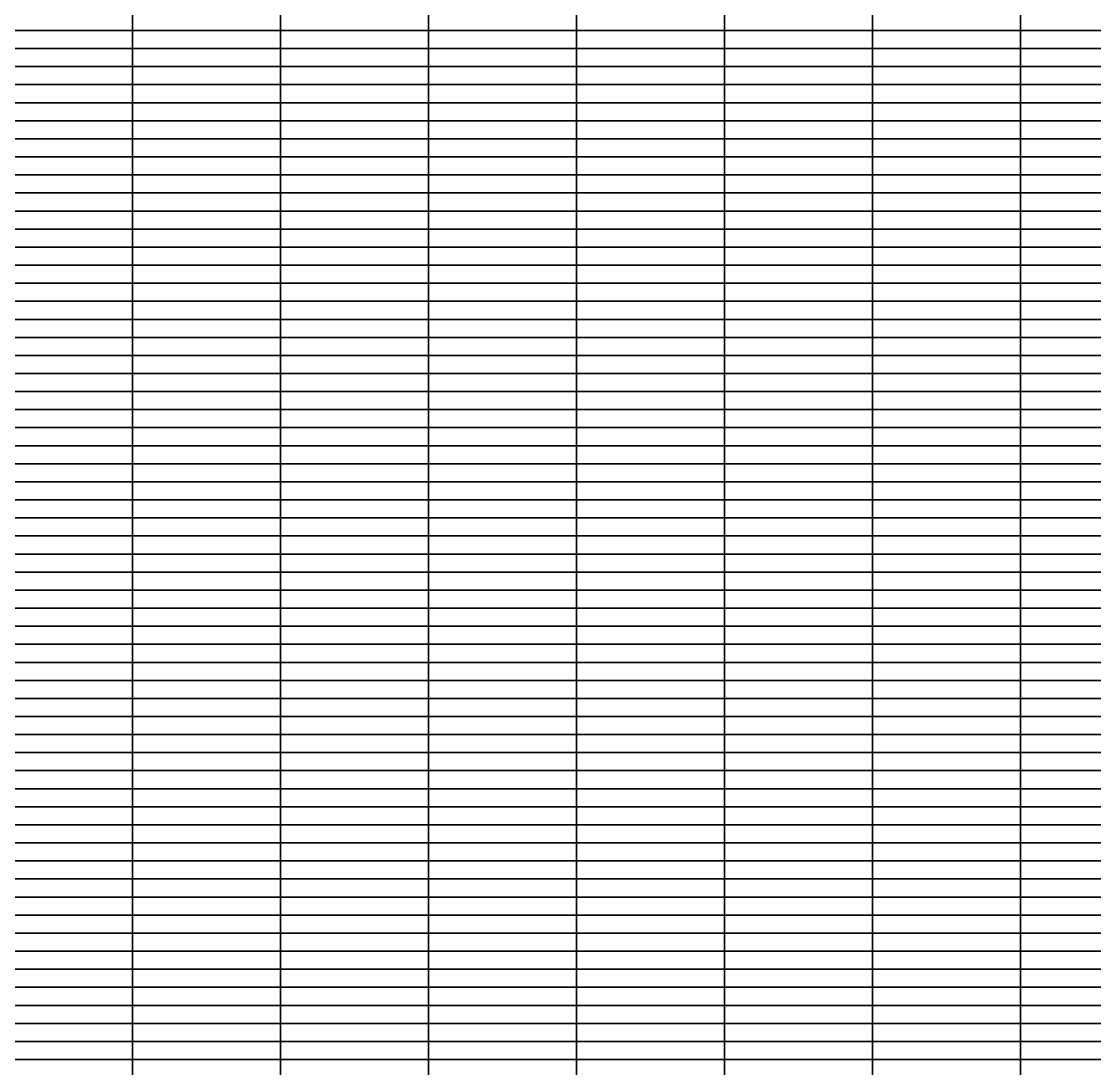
# Model space of a CAD drawing. Header units: metres. Extents: x 0 to 1189, y 5 to 4665.
# Drawn here: x 297.2 to 594.5, y 3497.5 to 3787.5 of the extents above; entities that cross this region are included whole.
import ezdxf

# ---------------------------------------------------------------- set-up
doc = ezdxf.new("R2010")
doc.units = ezdxf.units.M

msp = doc.modelspace()

# ---------------------------------------------------------------- linework, layer by layer
for points in [[(328, 3785, -189.25), (287, 3785, -153.64), (287, 3790, 164.65), (328, 3790, 161.96)], [(369, 3785, -224.86), (328, 3785, -189.25), (328, 3790, 161.96), (369, 3790, 159.26)], [(410, 3785, -479.84), (369, 3785, -224.86), (369, 3790, 159.26), (410, 3790, 155.37)], [(451, 3785, -2561.2), (410, 3785, -479.84), (410, 3790, 155.37), (451, 3790, 133.4)], [(492, 3785, -1780.88), (451, 3785, -2561.2), (451, 3790, 133.4), (492, 3790, 83.99)], [(533, 3785, -617.95), (492, 3785, -1780.88), (492, 3790, 83.99), (533, 3790, 140.77)], [(574, 3785, -176.51), (533, 3785, -617.95), (533, 3790, 140.77), (574, 3790, 160.88)], [(615, 3785, 28.13), (574, 3785, -176.51), (574, 3790, 160.88), (615, 3790, 169.58)], [(328, 3780, -27.93), (287, 3780, 105.84), (287, 3785, -153.64), (328, 3785, -189.25)], [(369, 3780, -161.7), (328, 3780, -27.93), (328, 3785, -189.25), (369, 3785, -224.86)], [(410, 3780, -144.29), (369, 3780, -161.7), (369, 3785, -224.86), (410, 3785, -479.84)], [(451, 3780, -682.5), (410, 3780, -144.29), (410, 3785, -479.84), (451, 3785, -2561.2)], [(492, 3780, -1316.12), (451, 3780, -682.5), (451, 3785, -2561.2), (492, 3785, -1780.88)], [(533, 3780, -1470.02), (492, 3780, -1316.12), (492, 3785, -1780.88), (533, 3785, -617.95)], [(574, 3780, -901.23), (533, 3780, -1470.02), (533, 3785, -617.95), (574, 3785, -176.51)], [(615, 3780, -452.55), (574, 3780, -901.23), (574, 3785, -176.51), (615, 3785, 28.13)], [(328, 3775, 179.54), (287, 3775, 178.92), (287, 3780, 105.84), (328, 3780, -27.93)], [(369, 3775, 180.16), (328, 3775, 179.54), (328, 3780, -27.93), (369, 3780, -161.7)], [(410, 3775, 179.85), (369, 3775, 180.16), (369, 3780, -161.7), (410, 3780, -144.29)], [(451, 3775, 178.91), (410, 3775, 179.85), (410, 3780, -144.29), (451, 3780, -682.5)], [(492, 3775, 179.24), (451, 3775, 178.91), (451, 3780, -682.5), (492, 3780, -1316.12)], [(533, 3775, 175.17), (492, 3775, 179.24), (492, 3780, -1316.12), (533, 3780, -1470.02)], [(574, 3775, 160.04), (533, 3775, 175.17), (533, 3780, -1470.02), (574, 3780, -901.23)], [(615, 3775, 166.07), (574, 3775, 160.04), (574, 3780, -901.23), (615, 3780, -452.55)], [(328, 3770, 184.45), (287, 3770, 185.92), (287, 3775, 178.92), (328, 3775, 179.54)], [(369, 3770, 182.98), (328, 3770, 184.45), (328, 3775, 179.54), (369, 3775, 180.16)], [(410, 3770, 182.65), (369, 3770, 182.98), (369, 3775, 180.16), (410, 3775, 179.85)], [(451, 3770, 180.51), (410, 3770, 182.65), (410, 3775, 179.85), (451, 3775, 178.91)], [(492, 3770, 179.43), (451, 3770, 180.51), (451, 3775, 178.91), (492, 3775, 179.24)], [(533, 3770, 172.95), (492, 3770, 179.43), (492, 3775, 179.24), (533, 3775, 175.17)], [(574, 3770, 167.57), (533, 3770, 172.95), (533, 3775, 175.17), (574, 3775, 160.04)], [(615, 3770, 162.63), (574, 3770, 167.57), (574, 3775, 160.04), (615, 3775, 166.07)], [(328, 3765, 183.61), (287, 3765, 184.1), (287, 3770, 185.92), (328, 3770, 184.45)], [(369, 3765, 183.11), (328, 3765, 183.61), (328, 3770, 184.45), (369, 3770, 182.98)], [(410, 3765, 183.1), (369, 3765, 183.11), (369, 3770, 182.98), (410, 3770, 182.65)], [(451, 3765, 181.97), (410, 3765, 183.1), (410, 3770, 182.65), (451, 3770, 180.51)], [(492, 3765, 182.05), (451, 3765, 181.97), (451, 3770, 180.51), (492, 3770, 179.43)], [(533, 3765, 157.37), (492, 3765, 182.05), (492, 3770, 179.43), (533, 3770, 172.95)], [(574, 3765, 166.05), (533, 3765, 157.37), (533, 3770, 172.95), (574, 3770, 167.57)], [(615, 3765, 158.91), (574, 3765, 166.05), (574, 3770, 167.57), (615, 3770, 162.63)], [(328, 3760, -62.56), (287, 3760, -27.05), (287, 3765, 184.1), (328, 3765, 183.61)], [(369, 3760, -98.07), (328, 3760, -62.56), (328, 3765, 183.61), (369, 3765, 183.11)], [(410, 3760, -325.8), (369, 3760, -98.07), (369, 3765, 183.11), (410, 3765, 183.1)], [(451, 3760, -584.99), (410, 3760, -325.8), (410, 3765, 183.1), (451, 3765, 181.97)], [(492, 3760, -329.6), (451, 3760, -584.99), (451, 3765, 181.97), (492, 3765, 182.05)], [(533, 3760, 31.88), (492, 3760, -329.6), (492, 3765, 182.05), (533, 3765, 157.37)], [(574, 3760, 104.26), (533, 3760, 31.88), (533, 3765, 157.37), (574, 3765, 166.05)], [(615, 3760, 85.27), (574, 3760, 104.26), (574, 3765, 166.05), (615, 3765, 158.91)], [(328, 3755, -9.15), (287, 3755, 19.35), (287, 3760, -27.05), (328, 3760, -62.56)], [(369, 3755, -37.64), (328, 3755, -9.15), (328, 3760, -62.56), (369, 3760, -98.07)], [(410, 3755, -181.91), (369, 3755, -37.64), (369, 3760, -98.07), (410, 3760, -325.8)], [(451, 3755, -1917.18), (410, 3755, -181.91), (410, 3760, -325.8), (451, 3760, -584.99)], [(492, 3755, -1247.43), (451, 3755, -1917.18), (451, 3760, -584.99), (492, 3760, -329.6)], [(533, 3755, 57.75), (492, 3755, -1247.43), (492, 3760, -329.6), (533, 3760, 31.88)], [(574, 3755, 115.73), (533, 3755, 57.75), (533, 3760, 31.88), (574, 3760, 104.26)], [(615, 3755, 141.26), (574, 3755, 115.73), (574, 3760, 104.26), (615, 3760, 85.27)], [(328, 3750, 67.17), (287, 3750, 116.15), (287, 3755, 19.35), (328, 3755, -9.15)], [(369, 3750, 18.18), (328, 3750, 67.17), (328, 3755, -9.15), (369, 3755, -37.64)], [(410, 3750, -101.3), (369, 3750, 18.18), (369, 3755, -37.64), (410, 3755, -181.91)], [(451, 3750, -2176.96), (410, 3750, -101.3), (410, 3755, -181.91), (451, 3755, -1917.18)], [(492, 3750, -1746.86), (451, 3750, -2176.96), (451, 3755, -1917.18), (492, 3755, -1247.43)], [(533, 3750, -210.18), (492, 3750, -1746.86), (492, 3755, -1247.43), (533, 3755, 57.75)], [(574, 3750, -61.18), (533, 3750, -210.18), (533, 3755, 57.75), (574, 3755, 115.73)], [(615, 3750, 59.38), (574, 3750, -61.18), (574, 3755, 115.73), (615, 3755, 141.26)], [(328, 3745, -217.36), (287, 3745, -188.25), (287, 3750, 116.15), (328, 3750, 67.17)], [(369, 3745, -246.47), (328, 3745, -217.36), (328, 3750, 67.17), (369, 3750, 18.18)], [(410, 3745, -349.25), (369, 3745, -246.47), (369, 3750, 18.18), (410, 3750, -101.3)], [(451, 3745, -1406.67), (410, 3745, -349.25), (410, 3750, -101.3), (451, 3750, -2176.96)], [(492, 3745, -2116.53), (451, 3745, -1406.67), (451, 3750, -2176.96), (492, 3750, -1746.86)], [(533, 3745, -1051.67), (492, 3745, -2116.53), (492, 3750, -1746.86), (533, 3750, -210.18)], [(574, 3745, -910.08), (533, 3745, -1051.67), (533, 3750, -210.18), (574, 3750, -61.18)], [(615, 3745, -555.04), (574, 3745, -910.08), (574, 3750, -61.18), (615, 3750, 59.38)], [(328, 3740, 157.24), (287, 3740, 160.87), (287, 3745, -188.25), (328, 3745, -217.36)], [(369, 3740, 153.62), (328, 3740, 157.24), (328, 3745, -217.36), (369, 3745, -246.47)], [(410, 3740, 146.66), (369, 3740, 153.62), (369, 3745, -246.47), (410, 3745, -349.25)], [(451, 3740, 109.95), (410, 3740, 146.66), (410, 3745, -349.25), (451, 3745, -1406.67)], [(492, 3740, -396.35), (451, 3740, 109.95), (451, 3745, -1406.67), (492, 3745, -2116.53)], [(533, 3740, 71.06), (492, 3740, -396.35), (492, 3745, -2116.53), (533, 3745, -1051.67)], [(574, 3740, -78.29), (533, 3740, 71.06), (533, 3745, -1051.67), (574, 3745, -910.08)], [(615, 3740, 17.96), (574, 3740, -78.29), (574, 3745, -910.08), (615, 3745, -555.04)], [(328, 3735, 138.6), (287, 3735, 161.82), (287, 3740, 160.87), (328, 3740, 157.24)], [(369, 3735, 115.37), (328, 3735, 138.6), (328, 3740, 157.24), (369, 3740, 153.62)], [(410, 3735, 74.5), (369, 3735, 115.37), (369, 3740, 153.62), (410, 3740, 146.66)], [(451, 3735, -56.98), (410, 3735, 74.5), (410, 3740, 146.66), (451, 3740, 109.95)], [(492, 3735, -459.03), (451, 3735, -56.98), (451, 3740, 109.95), (492, 3740, -396.35)], [(533, 3735, -271.42), (492, 3735, -459.03), (492, 3740, -396.35), (533, 3740, 71.06)], [(574, 3735, -164.64), (533, 3735, -271.42), (533, 3740, 71.06), (574, 3740, -78.29)], [(615, 3735, -142.32), (574, 3735, -164.64), (574, 3740, -78.29), (615, 3740, 17.96)], [(328, 3730, 178.04), (287, 3730, 180.09), (287, 3735, 161.82), (328, 3735, 138.6)], [(369, 3730, 175.99), (328, 3730, 178.04), (328, 3735, 138.6), (369, 3735, 115.37)], [(410, 3730, 170.65), (369, 3730, 175.99), (369, 3735, 115.37), (410, 3735, 74.5)], [(451, 3730, 149.64), (410, 3730, 170.65), (410, 3735, 74.5), (451, 3735, -56.98)], [(492, 3730, 97.93), (451, 3730, 149.64), (451, 3735, -56.98), (492, 3735, -459.03)], [(533, 3730, 144.18), (492, 3730, 97.93), (492, 3735, -459.03), (533, 3735, -271.42)], [(574, 3730, 162.59), (533, 3730, 144.18), (533, 3735, -271.42), (574, 3735, -164.64)], [(615, 3730, 166.88), (574, 3730, 162.59), (574, 3735, -164.64), (615, 3735, -142.32)], [(328, 3725, -100.57), (287, 3725, -63.94), (287, 3730, 180.09), (328, 3730, 178.04)], [(369, 3725, -137.2), (328, 3725, -100.57), (328, 3730, 178.04), (369, 3730, 175.99)], [(410, 3725, -344.02), (369, 3725, -137.2), (369, 3730, 175.99), (410, 3730, 170.65)], [(451, 3725, -502.15), (410, 3725, -344.02), (410, 3730, 170.65), (451, 3730, 149.64)], [(492, 3725, -442.21), (451, 3725, -502.15), (451, 3730, 149.64), (492, 3730, 97.93)], [(533, 3725, -10.67), (492, 3725, -442.21), (492, 3730, 97.93), (533, 3730, 144.18)], [(574, 3725, -30.28), (533, 3725, -10.67), (533, 3730, 144.18), (574, 3730, 162.59)], [(615, 3725, 32.91), (574, 3725, -30.28), (574, 3730, 162.59), (615, 3730, 166.88)], [(328, 3720, -179.38), (287, 3720, -95.1), (287, 3725, -63.94), (328, 3725, -100.57)], [(369, 3720, -263.66), (328, 3720, -179.38), (328, 3725, -100.57), (369, 3725, -137.2)], [(410, 3720, -261.34), (369, 3720, -263.66), (369, 3725, -137.2), (410, 3725, -344.02)], [(451, 3720, -2316.18), (410, 3720, -261.34), (410, 3725, -344.02), (451, 3725, -502.15)], [(492, 3720, -1630.65), (451, 3720, -2316.18), (451, 3725, -502.15), (492, 3725, -442.21)], [(533, 3720, -468.21), (492, 3720, -1630.65), (492, 3725, -442.21), (533, 3725, -10.67)], [(574, 3720, -347.39), (533, 3720, -468.21), (533, 3725, -10.67), (574, 3725, -30.28)], [(615, 3720, 52.91), (574, 3720, -347.39), (574, 3725, -30.28), (615, 3725, 32.91)], [(328, 3715, 178.15), (287, 3715, 179.54), (287, 3720, -95.1), (328, 3720, -179.38)], [(369, 3715, 176.76), (328, 3715, 178.15), (328, 3720, -179.38), (369, 3720, -263.66)], [(410, 3715, 174.89), (369, 3715, 176.76), (369, 3720, -263.66), (410, 3720, -261.34)], [(451, 3715, 171.75), (410, 3715, 174.89), (410, 3720, -261.34), (451, 3720, -2316.18)], [(492, 3715, 163.98), (451, 3715, 171.75), (451, 3720, -2316.18), (492, 3720, -1630.65)], [(533, 3715, 154.87), (492, 3715, 163.98), (492, 3720, -1630.65), (533, 3720, -468.21)], [(574, 3715, 145.28), (533, 3715, 154.87), (533, 3720, -468.21), (574, 3720, -347.39)], [(615, 3715, 133.38), (574, 3715, 145.28), (574, 3720, -347.39), (615, 3720, 52.91)], [(328, 3710, 159.1), (287, 3710, 165.05), (287, 3715, 179.54), (328, 3715, 178.15)], [(369, 3710, 153.16), (328, 3710, 159.1), (328, 3715, 178.15), (369, 3715, 176.76)], [(410, 3710, 163.67), (369, 3710, 153.16), (369, 3715, 176.76), (410, 3715, 174.89)], [(451, 3710, 155.42), (410, 3710, 163.67), (410, 3715, 174.89), (451, 3715, 171.75)], [(492, 3710, 152.89), (451, 3710, 155.42), (451, 3715, 171.75), (492, 3715, 163.98)], [(533, 3710, 156.36), (492, 3710, 152.89), (492, 3715, 163.98), (533, 3715, 154.87)], [(574, 3710, 97.7), (533, 3710, 156.36), (533, 3715, 154.87), (574, 3715, 145.28)], [(615, 3710, 130.74), (574, 3710, 97.7), (574, 3715, 145.28), (615, 3715, 133.38)], [(328, 3705, 171.79), (287, 3705, 172.77), (287, 3710, 165.05), (328, 3710, 159.1)], [(369, 3705, 170.81), (328, 3705, 171.79), (328, 3710, 159.1), (369, 3710, 153.16)], [(410, 3705, 171.63), (369, 3705, 170.81), (369, 3710, 153.16), (410, 3710, 163.67)], [(451, 3705, 172.32), (410, 3705, 171.63), (410, 3710, 163.67), (451, 3710, 155.42)], [(492, 3705, 166.67), (451, 3705, 172.32), (451, 3710, 155.42), (492, 3710, 152.89)], [(533, 3705, 148.52), (492, 3705, 166.67), (492, 3710, 152.89), (533, 3710, 156.36)], [(574, 3705, 150.02), (533, 3705, 148.52), (533, 3710, 156.36), (574, 3710, 97.7)], [(615, 3705, 148.29), (574, 3705, 150.02), (574, 3710, 97.7), (615, 3710, 130.74)], [(328, 3700, 1.87), (287, 3700, 38.7), (287, 3705, 172.77), (328, 3705, 171.79)], [(369, 3700, -34.97), (328, 3700, 1.87), (328, 3705, 171.79), (369, 3705, 170.81)], [(410, 3700, -257.45), (369, 3700, -34.97), (369, 3705, 170.81), (410, 3705, 171.63)], [(451, 3700, -517.81), (410, 3700, -257.45), (410, 3705, 171.63), (451, 3705, 172.32)], [(492, 3700, -312.97), (451, 3700, -517.81), (451, 3705, 172.32), (492, 3705, 166.67)], [(533, 3700, -0.28), (492, 3700, -312.97), (492, 3705, 166.67), (533, 3705, 148.52)], [(574, 3700, 61.84), (533, 3700, -0.28), (533, 3705, 148.52), (574, 3705, 150.02)], [(615, 3700, 87.75), (574, 3700, 61.84), (574, 3705, 150.02), (615, 3705, 148.29)], [(328, 3695, 8), (287, 3695, 40.33), (287, 3700, 38.7), (328, 3700, 1.87)], [(369, 3695, -24.33), (328, 3695, 8), (328, 3700, 1.87), (369, 3700, -34.97)], [(410, 3695, -186.05), (369, 3695, -24.33), (369, 3700, -34.97), (410, 3700, -257.45)], [(451, 3695, -1868.04), (410, 3695, -186.05), (410, 3700, -257.45), (451, 3700, -517.81)], [(492, 3695, -1179.87), (451, 3695, -1868.04), (451, 3700, -517.81), (492, 3700, -312.97)], [(533, 3695, 47.16), (492, 3695, -1179.87), (492, 3700, -312.97), (533, 3700, -0.28)], [(574, 3695, 99.75), (533, 3695, 47.16), (533, 3700, -0.28), (574, 3700, 61.84)], [(615, 3695, 133.41), (574, 3695, 99.75), (574, 3700, 61.84), (615, 3700, 87.75)], [(328, 3690, -57.69), (287, 3690, -37.65), (287, 3695, 40.33), (328, 3695, 8)], [(369, 3690, -77.73), (328, 3690, -57.69), (328, 3695, 8), (369, 3695, -24.33)], [(410, 3690, -97.43), (369, 3690, -77.73), (369, 3695, -24.33), (410, 3695, -186.05)], [(451, 3690, -2415.32), (410, 3690, -97.43), (410, 3695, -186.05), (451, 3695, -1868.04)], [(492, 3690, -1678.64), (451, 3690, -2415.32), (451, 3695, -1868.04), (492, 3695, -1179.87)], [(533, 3690, -190.03), (492, 3690, -1678.64), (492, 3695, -1179.87), (533, 3695, 47.16)], [(574, 3690, -74.85), (533, 3690, -190.03), (533, 3695, 47.16), (574, 3695, 99.75)], [(615, 3690, 75.85), (574, 3690, -74.85), (574, 3695, 99.75), (615, 3695, 133.41)], [(328, 3685, -74.57), (287, 3685, 6.96), (287, 3690, -37.65), (328, 3690, -57.69)], [(369, 3685, -156.1), (328, 3685, -74.57), (328, 3690, -57.69), (369, 3690, -77.73)], [(410, 3685, -173.96), (369, 3685, -156.1), (369, 3690, -77.73), (410, 3690, -97.43)], [(451, 3685, -969.58), (410, 3685, -173.96), (410, 3690, -97.43), (451, 3690, -2415.32)], [(492, 3685, -1469.45), (451, 3685, -969.58), (451, 3690, -2415.32), (492, 3690, -1678.64)], [(533, 3685, -1134.14), (492, 3685, -1469.45), (492, 3690, -1678.64), (533, 3690, -190.03)], [(574, 3685, -1157.86), (533, 3685, -1134.14), (533, 3690, -190.03), (574, 3690, -74.85)], [(615, 3685, -277.23), (574, 3685, -1157.86), (574, 3690, -74.85), (615, 3690, 75.85)], [(328, 3680, 45.19), (287, 3680, 51.03), (287, 3685, 6.96), (328, 3685, -74.57)], [(369, 3680, 39.34), (328, 3680, 45.19), (328, 3685, -74.57), (369, 3685, -156.1)], [(410, 3680, -8.91), (369, 3680, 39.34), (369, 3685, -156.1), (410, 3685, -173.96)], [(451, 3680, -146.92), (410, 3680, -8.91), (410, 3685, -173.96), (451, 3685, -969.58)], [(492, 3680, -67.76), (451, 3680, -146.92), (451, 3685, -969.58), (492, 3685, -1469.45)], [(533, 3680, -373.44), (492, 3680, -67.76), (492, 3685, -1469.45), (533, 3685, -1134.14)], [(574, 3680, -295.19), (533, 3680, -373.44), (533, 3685, -1134.14), (574, 3685, -1157.86)], [(615, 3680, -48.73), (574, 3680, -295.19), (574, 3685, -1157.86), (615, 3685, -277.23)], [(328, 3675, 147.17), (287, 3675, 145.08), (287, 3680, 51.03), (328, 3680, 45.19)], [(369, 3675, 149.26), (328, 3675, 147.17), (328, 3680, 45.19), (369, 3680, 39.34)], [(410, 3675, 84.13), (369, 3675, 149.26), (369, 3680, 39.34), (410, 3680, -8.91)], [(451, 3675, 90.69), (410, 3675, 84.13), (410, 3680, -8.91), (451, 3680, -146.92)], [(492, 3675, 67.62), (451, 3675, 90.69), (451, 3680, -146.92), (492, 3680, -67.76)], [(533, 3675, -402.81), (492, 3675, 67.62), (492, 3680, -67.76), (533, 3680, -373.44)], [(574, 3675, -486.62), (533, 3675, -402.81), (533, 3680, -373.44), (574, 3680, -295.19)], [(615, 3675, -233.45), (574, 3675, -486.62), (574, 3680, -295.19), (615, 3680, -48.73)], [(328, 3670, 169.21), (287, 3670, 170.58), (287, 3675, 145.08), (328, 3675, 147.17)], [(369, 3670, 167.85), (328, 3670, 169.21), (328, 3675, 147.17), (369, 3675, 149.26)], [(410, 3670, 163.73), (369, 3670, 167.85), (369, 3675, 149.26), (410, 3675, 84.13)], [(451, 3670, 145.64), (410, 3670, 163.73), (410, 3675, 84.13), (451, 3675, 90.69)], [(492, 3670, 110.76), (451, 3670, 145.64), (451, 3675, 90.69), (492, 3675, 67.62)], [(533, 3670, 161.26), (492, 3670, 110.76), (492, 3675, 67.62), (533, 3675, -402.81)], [(574, 3670, 147.51), (533, 3670, 161.26), (533, 3675, -402.81), (574, 3675, -486.62)], [(615, 3670, 152.22), (574, 3670, 147.51), (574, 3675, -486.62), (615, 3675, -233.45)], [(328, 3665, 55.88), (287, 3665, 83.02), (287, 3670, 170.58), (328, 3670, 169.21)], [(369, 3665, 28.73), (328, 3665, 55.88), (328, 3670, 169.21), (369, 3670, 167.85)], [(410, 3665, -125.74), (369, 3665, 28.73), (369, 3670, 167.85), (410, 3670, 163.73)], [(451, 3665, -303.99), (410, 3665, -125.74), (410, 3670, 163.73), (451, 3670, 145.64)], [(492, 3665, -290.07), (451, 3665, -303.99), (451, 3670, 145.64), (492, 3670, 110.76)], [(533, 3665, -79.39), (492, 3665, -290.07), (492, 3670, 110.76), (533, 3670, 161.26)], [(574, 3665, 25.27), (533, 3665, -79.39), (533, 3670, 161.26), (574, 3670, 147.51)], [(615, 3665, 66.47), (574, 3665, 25.27), (574, 3670, 147.51), (615, 3670, 152.22)], [(328, 3660, 13.31), (287, 3660, 39.49), (287, 3665, 83.02), (328, 3665, 55.88)], [(369, 3660, -12.87), (328, 3660, 13.31), (328, 3665, 55.88), (369, 3665, 28.73)], [(410, 3660, -178.77), (369, 3660, -12.87), (369, 3665, 28.73), (410, 3665, -125.74)], [(451, 3660, -1866.04), (410, 3660, -178.77), (410, 3665, -125.74), (451, 3665, -303.99)], [(492, 3660, -1438.45), (451, 3660, -1866.04), (451, 3665, -303.99), (492, 3665, -290.07)], [(533, 3660, 34.12), (492, 3660, -1438.45), (492, 3665, -290.07), (533, 3665, -79.39)], [(574, 3660, -151.25), (533, 3660, 34.12), (533, 3665, -79.39), (574, 3665, 25.27)], [(615, 3660, 18.48), (574, 3660, -151.25), (574, 3665, 25.27), (615, 3665, 66.47)], [(328, 3655, -128.16), (287, 3655, -64.96), (287, 3660, 39.49), (328, 3660, 13.31)], [(369, 3655, -191.36), (328, 3655, -128.16), (328, 3660, 13.31), (369, 3660, -12.87)], [(410, 3655, -165.43), (369, 3655, -191.36), (369, 3660, -12.87), (410, 3660, -178.77)], [(451, 3655, -2254.98), (410, 3655, -165.43), (410, 3660, -178.77), (451, 3660, -1866.04)], [(492, 3655, -1692.33), (451, 3655, -2254.98), (451, 3660, -1866.04), (492, 3660, -1438.45)], [(533, 3655, -425.29), (492, 3655, -1692.33), (492, 3660, -1438.45), (533, 3660, 34.12)], [(574, 3655, -408.05), (533, 3655, -425.29), (533, 3660, 34.12), (574, 3660, -151.25)], [(615, 3655, -52.05), (574, 3655, -408.05), (574, 3660, -151.25), (615, 3660, 18.48)], [(328, 3650, -80.38), (287, 3650, 41.19), (287, 3655, -64.96), (328, 3655, -128.16)], [(369, 3650, -201.95), (328, 3650, -80.38), (328, 3655, -128.16), (369, 3655, -191.36)], [(410, 3650, -171.72), (369, 3650, -201.95), (369, 3655, -191.36), (410, 3655, -165.43)], [(451, 3650, -902.59), (410, 3650, -171.72), (410, 3655, -165.43), (451, 3655, -2254.98)], [(492, 3650, -1691.44), (451, 3650, -902.59), (451, 3655, -2254.98), (492, 3655, -1692.33)], [(533, 3650, -1527.91), (492, 3650, -1691.44), (492, 3655, -1692.33), (533, 3655, -425.29)], [(574, 3650, -1153.79), (533, 3650, -1527.91), (533, 3655, -425.29), (574, 3655, -408.05)], [(615, 3650, -267.48), (574, 3650, -1153.79), (574, 3655, -408.05), (615, 3655, -52.05)], [(328, 3645, 115.67), (287, 3645, 116.97), (287, 3650, 41.19), (328, 3650, -80.38)], [(369, 3645, 114.36), (328, 3645, 115.67), (328, 3650, -80.38), (369, 3650, -201.95)], [(410, 3645, 111.59), (369, 3645, 114.36), (369, 3650, -201.95), (410, 3650, -171.72)], [(451, 3645, 109.77), (410, 3645, 111.59), (410, 3650, -171.72), (451, 3650, -902.59)], [(492, 3645, 103.01), (451, 3645, 109.77), (451, 3650, -902.59), (492, 3650, -1691.44)], [(533, 3645, 82.99), (492, 3645, 103.01), (492, 3650, -1691.44), (533, 3650, -1527.91)], [(574, 3645, -12.76), (533, 3645, 82.99), (533, 3650, -1527.91), (574, 3650, -1153.79)], [(615, 3645, -142.76), (574, 3645, -12.76), (574, 3650, -1153.79), (615, 3650, -267.48)], [(328, 3640, 173.57), (287, 3640, 171.44), (287, 3645, 116.97), (328, 3645, 115.67)], [(369, 3640, 175.71), (328, 3640, 173.57), (328, 3645, 115.67), (369, 3645, 114.36)], [(410, 3640, 175.38), (369, 3640, 175.71), (369, 3645, 114.36), (410, 3645, 111.59)], [(451, 3640, 172.69), (410, 3640, 175.38), (410, 3645, 111.59), (451, 3645, 109.77)], [(492, 3640, 150.61), (451, 3640, 172.69), (451, 3645, 109.77), (492, 3645, 103.01)], [(533, 3640, 124.43), (492, 3640, 150.61), (492, 3645, 103.01), (533, 3645, 82.99)], [(574, 3640, 144.35), (533, 3640, 124.43), (533, 3645, 82.99), (574, 3645, -12.76)], [(615, 3640, 117.77), (574, 3640, 144.35), (574, 3645, -12.76), (615, 3645, -142.76)], [(328, 3635, -2.23), (287, 3635, 24.31), (287, 3640, 171.44), (328, 3640, 173.57)], [(369, 3635, -28.76), (328, 3635, -2.23), (328, 3640, 173.57), (369, 3640, 175.71)], [(410, 3635, -191.53), (369, 3635, -28.76), (369, 3640, 175.71), (410, 3640, 175.38)], [(451, 3635, -328.61), (410, 3635, -191.53), (410, 3640, 175.38), (451, 3640, 172.69)], [(492, 3635, -130.45), (451, 3635, -328.61), (451, 3640, 172.69), (492, 3640, 150.61)], [(533, 3635, 11.79), (492, 3635, -130.45), (492, 3640, 150.61), (533, 3640, 124.43)], [(574, 3635, 69.85), (533, 3635, 11.79), (533, 3640, 124.43), (574, 3640, 144.35)], [(615, 3635, 100.79), (574, 3635, 69.85), (574, 3640, 144.35), (615, 3640, 117.77)], [(328, 3630, -46.93), (287, 3630, -15.28), (287, 3635, 24.31), (328, 3635, -2.23)], [(369, 3630, -78.57), (328, 3630, -46.93), (328, 3635, -2.23), (369, 3635, -28.76)], [(410, 3630, -251.2), (369, 3630, -78.57), (369, 3635, -28.76), (410, 3635, -191.53)], [(451, 3630, -1861.65), (410, 3630, -251.2), (410, 3635, -191.53), (451, 3635, -328.61)], [(492, 3630, -1165.55), (451, 3630, -1861.65), (451, 3635, -328.61), (492, 3635, -130.45)], [(533, 3630, 61.3), (492, 3630, -1165.55), (492, 3635, -130.45), (533, 3635, 11.79)], [(574, 3630, 111.79), (533, 3630, 61.3), (533, 3635, 11.79), (574, 3635, 69.85)], [(615, 3630, 134.87), (574, 3630, 111.79), (574, 3635, 69.85), (615, 3635, 100.79)], [(328, 3625, 111.33), (287, 3625, 114.35), (287, 3630, -15.28), (328, 3630, -46.93)], [(369, 3625, 108.31), (328, 3625, 111.33), (328, 3630, -46.93), (369, 3630, -78.57)], [(410, 3625, 108.93), (369, 3625, 108.31), (369, 3630, -78.57), (410, 3630, -251.2)], [(451, 3625, -1945.26), (410, 3625, 108.93), (410, 3630, -251.2), (451, 3630, -1861.65)], [(492, 3625, -1445.75), (451, 3625, -1945.26), (451, 3630, -1861.65), (492, 3630, -1165.55)], [(533, 3625, -39.43), (492, 3625, -1445.75), (492, 3630, -1165.55), (533, 3630, 61.3)], [(574, 3625, 21.19), (533, 3625, -39.43), (533, 3630, 61.3), (574, 3630, 111.79)], [(615, 3625, 109.24), (574, 3625, 21.19), (574, 3630, 111.79), (615, 3630, 134.87)], [(328, 3620, -268.19), (287, 3620, -203.11), (287, 3625, 114.35), (328, 3625, 111.33)], [(369, 3620, -333.27), (328, 3620, -268.19), (328, 3625, 111.33), (369, 3625, 108.31)], [(410, 3620, -421.43), (369, 3620, -333.27), (369, 3625, 108.31), (410, 3625, 108.93)], [(451, 3620, -1566.05), (410, 3620, -421.43), (410, 3625, 108.93), (451, 3625, -1945.26)], [(492, 3620, -2335.43), (451, 3620, -1566.05), (451, 3625, -1945.26), (492, 3625, -1445.75)], [(533, 3620, -846.12), (492, 3620, -2335.43), (492, 3625, -1445.75), (533, 3625, -39.43)], [(574, 3620, -835.59), (533, 3620, -846.12), (533, 3625, -39.43), (574, 3625, 21.19)], [(615, 3620, -329.71), (574, 3620, -835.59), (574, 3625, 21.19), (615, 3625, 109.24)], [(328, 3615, 131.83), (287, 3615, 151.34), (287, 3620, -203.11), (328, 3620, -268.19)], [(369, 3615, 112.32), (328, 3615, 131.83), (328, 3620, -268.19), (369, 3620, -333.27)], [(410, 3615, 93.21), (369, 3615, 112.32), (369, 3620, -333.27), (410, 3620, -421.43)], [(451, 3615, 37.55), (410, 3615, 93.21), (410, 3620, -421.43), (451, 3620, -1566.05)], [(492, 3615, -443.65), (451, 3615, 37.55), (451, 3620, -1566.05), (492, 3620, -2335.43)], [(533, 3615, 16.7), (492, 3615, -443.65), (492, 3620, -2335.43), (533, 3620, -846.12)], [(574, 3615, -102.31), (533, 3615, 16.7), (533, 3620, -846.12), (574, 3620, -835.59)], [(615, 3615, -169.94), (574, 3615, -102.31), (574, 3620, -835.59), (615, 3620, -329.71)], [(328, 3610, 131.83), (287, 3610, 151.34), (287, 3615, 151.34), (328, 3615, 131.83)], [(369, 3610, 112.32), (328, 3610, 131.83), (328, 3615, 131.83), (369, 3615, 112.32)], [(410, 3610, 93.21), (369, 3610, 112.32), (369, 3615, 112.32), (410, 3615, 93.21)], [(451, 3610, 37.55), (410, 3610, 93.21), (410, 3615, 93.21), (451, 3615, 37.55)], [(492, 3610, -443.65), (451, 3610, 37.55), (451, 3615, 37.55), (492, 3615, -443.65)], [(533, 3610, 16.7), (492, 3610, -443.65), (492, 3615, -443.65), (533, 3615, 16.7)], [(574, 3610, -102.31), (533, 3610, 16.7), (533, 3615, 16.7), (574, 3615, -102.31)], [(615, 3610, -169.94), (574, 3610, -102.31), (574, 3615, -102.31), (615, 3615, -169.94)], [(328, 3605, 126.61), (287, 3605, 120.49), (287, 3610, 151.34), (328, 3610, 131.83)], [(369, 3605, 132.73), (328, 3605, 126.61), (328, 3610, 131.83), (369, 3610, 112.32)], [(410, 3605, 90.27), (369, 3605, 132.73), (369, 3610, 112.32), (410, 3610, 93.21)], [(451, 3605, -98.9), (410, 3605, 90.27), (410, 3610, 93.21), (451, 3610, 37.55)], [(492, 3605, -548.06), (451, 3605, -98.9), (451, 3610, 37.55), (492, 3610, -443.65)], [(533, 3605, -264.6), (492, 3605, -548.06), (492, 3610, -443.65), (533, 3610, 16.7)], [(574, 3605, -174.41), (533, 3605, -264.6), (533, 3610, 16.7), (574, 3610, -102.31)], [(615, 3605, -129.11), (574, 3605, -174.41), (574, 3610, -102.31), (615, 3610, -169.94)], [(328, 3600, 167.32), (287, 3600, 167.91), (287, 3605, 120.49), (328, 3605, 126.61)], [(369, 3600, 166.74), (328, 3600, 167.32), (328, 3605, 126.61), (369, 3605, 132.73)], [(410, 3600, 165.33), (369, 3600, 166.74), (369, 3605, 132.73), (410, 3605, 90.27)], [(451, 3600, 151.81), (410, 3600, 165.33), (410, 3605, 90.27), (451, 3605, -98.9)], [(492, 3600, 120.68), (451, 3600, 151.81), (451, 3605, -98.9), (492, 3605, -548.06)], [(533, 3600, 155.82), (492, 3600, 120.68), (492, 3605, -548.06), (533, 3605, -264.6)], [(574, 3600, 173.37), (533, 3600, 155.82), (533, 3605, -264.6), (574, 3605, -174.41)], [(615, 3600, 168.79), (574, 3600, 173.37), (574, 3605, -174.41), (615, 3605, -129.11)], [(328, 3595, 3.44), (287, 3595, 26.64), (287, 3600, 167.91), (328, 3600, 167.32)], [(369, 3595, -19.75), (328, 3595, 3.44), (328, 3600, 167.32), (369, 3600, 166.74)], [(410, 3595, -157.33), (369, 3595, -19.75), (369, 3600, 166.74), (410, 3600, 165.33)], [(451, 3595, -280.86), (410, 3595, -157.33), (410, 3600, 165.33), (451, 3600, 151.81)], [(492, 3595, -322.72), (451, 3595, -280.86), (451, 3600, 151.81), (492, 3600, 120.68)], [(533, 3595, -37.28), (492, 3595, -322.72), (492, 3600, 120.68), (533, 3600, 155.82)], [(574, 3595, 16.25), (533, 3595, -37.28), (533, 3600, 155.82), (574, 3600, 173.37)], [(615, 3595, 85.19), (574, 3595, 16.25), (574, 3600, 173.37), (615, 3600, 168.79)], [(328, 3590, 73.79), (287, 3590, 111.87), (287, 3595, 26.64), (328, 3595, 3.44)], [(369, 3590, 35.7), (328, 3590, 73.79), (328, 3595, 3.44), (369, 3595, -19.75)], [(410, 3590, -131.35), (369, 3590, 35.7), (369, 3595, -19.75), (410, 3595, -157.33)], [(451, 3590, -1828.13), (410, 3590, -131.35), (410, 3595, -157.33), (451, 3595, -280.86)], [(492, 3590, -1440.81), (451, 3590, -1828.13), (451, 3595, -280.86), (492, 3595, -322.72)], [(533, 3590, 121.61), (492, 3590, -1440.81), (492, 3595, -322.72), (533, 3595, -37.28)], [(574, 3590, -118.61), (533, 3590, 121.61), (533, 3595, -37.28), (574, 3595, 16.25)], [(615, 3590, -30.62), (574, 3590, -118.61), (574, 3595, 16.25), (615, 3595, 85.19)], [(328, 3585, 11.92), (287, 3585, 65.74), (287, 3590, 111.87), (328, 3590, 73.79)], [(369, 3585, -41.9), (328, 3585, 11.92), (328, 3590, 73.79), (369, 3590, 35.7)], [(410, 3585, 1.66), (369, 3585, -41.9), (369, 3590, 35.7), (410, 3590, -131.35)], [(451, 3585, -2091.28), (410, 3585, 1.66), (410, 3590, -131.35), (451, 3590, -1828.13)], [(492, 3585, -1756.83), (451, 3585, -2091.28), (451, 3590, -1828.13), (492, 3590, -1440.81)], [(533, 3585, -518.68), (492, 3585, -1756.83), (492, 3590, -1440.81), (533, 3590, 121.61)], [(574, 3585, -195.44), (533, 3585, -518.68), (533, 3590, 121.61), (574, 3590, -118.61)], [(615, 3585, 58.48), (574, 3585, -195.44), (574, 3590, -118.61), (615, 3590, -30.62)], [(328, 3580, -219.42), (287, 3580, -154.51), (287, 3585, 65.74), (328, 3585, 11.92)], [(369, 3580, -284.33), (328, 3580, -219.42), (328, 3585, 11.92), (369, 3585, -41.9)], [(410, 3580, -351.25), (369, 3580, -284.33), (369, 3585, -41.9), (410, 3585, 1.66)], [(451, 3580, -1230.44), (410, 3580, -351.25), (410, 3585, 1.66), (451, 3585, -2091.28)], [(492, 3580, -1902.61), (451, 3580, -1230.44), (451, 3585, -2091.28), (492, 3585, -1756.83)], [(533, 3580, -1500.05), (492, 3580, -1902.61), (492, 3585, -1756.83), (533, 3585, -518.68)], [(574, 3580, -790.72), (533, 3580, -1500.05), (533, 3585, -518.68), (574, 3585, -195.44)], [(615, 3580, -272.25), (574, 3580, -790.72), (574, 3585, -195.44), (615, 3585, 58.48)], [(328, 3575, 168.24), (287, 3575, 173.53), (287, 3580, -154.51), (328, 3580, -219.42)], [(369, 3575, 162.95), (328, 3575, 168.24), (328, 3580, -219.42), (369, 3580, -284.33)], [(410, 3575, 159.53), (369, 3575, 162.95), (369, 3580, -284.33), (410, 3580, -351.25)], [(451, 3575, 155.83), (410, 3575, 159.53), (410, 3580, -351.25), (451, 3580, -1230.44)], [(492, 3575, 166.02), (451, 3575, 155.83), (451, 3580, -1230.44), (492, 3580, -1902.61)], [(533, 3575, 147.26), (492, 3575, 166.02), (492, 3580, -1902.61), (533, 3580, -1500.05)], [(574, 3575, -23.92), (533, 3575, 147.26), (533, 3580, -1500.05), (574, 3580, -790.72)], [(615, 3575, -310.71), (574, 3575, -23.92), (574, 3580, -790.72), (615, 3580, -272.25)], [(328, 3570, 179.62), (287, 3570, 172.7), (287, 3575, 173.53), (328, 3575, 168.24)], [(369, 3570, 186.54), (328, 3570, 179.62), (328, 3575, 168.24), (369, 3575, 162.95)], [(410, 3570, 177.3), (369, 3570, 186.54), (369, 3575, 162.95), (410, 3575, 159.53)], [(451, 3570, 166.92), (410, 3570, 177.3), (410, 3575, 159.53), (451, 3575, 155.83)], [(492, 3570, 177.06), (451, 3570, 166.92), (451, 3575, 155.83), (492, 3575, 166.02)], [(533, 3570, 174.62), (492, 3570, 177.06), (492, 3575, 166.02), (533, 3575, 147.26)], [(574, 3570, 114.73), (533, 3570, 174.62), (533, 3575, 147.26), (574, 3575, -23.92)], [(615, 3570, 150.73), (574, 3570, 114.73), (574, 3575, -23.92), (615, 3575, -310.71)], [(328, 3565, 185.21), (287, 3565, 184.96), (287, 3570, 172.7), (328, 3570, 179.62)], [(369, 3565, 185.47), (328, 3565, 185.21), (328, 3570, 179.62), (369, 3570, 186.54)], [(410, 3565, 185.25), (369, 3565, 185.47), (369, 3570, 186.54), (410, 3570, 177.3)], [(451, 3565, 183.72), (410, 3565, 185.25), (410, 3570, 177.3), (451, 3570, 166.92)], [(492, 3565, 176.62), (451, 3565, 183.72), (451, 3570, 166.92), (492, 3570, 177.06)], [(533, 3565, 157.01), (492, 3565, 176.62), (492, 3570, 177.06), (533, 3570, 174.62)], [(574, 3565, 174.06), (533, 3565, 157.01), (533, 3570, 174.62), (574, 3570, 114.73)], [(615, 3565, 173.62), (574, 3565, 174.06), (574, 3570, 114.73), (615, 3570, 150.73)], [(328, 3560, 15.26), (287, 3560, 42.33), (287, 3565, 184.96), (328, 3565, 185.21)], [(369, 3560, -11.81), (328, 3560, 15.26), (328, 3565, 185.21), (369, 3565, 185.47)], [(410, 3560, -166.08), (369, 3560, -11.81), (369, 3565, 185.47), (410, 3565, 185.25)], [(451, 3560, -292.15), (410, 3560, -166.08), (410, 3565, 185.25), (451, 3565, 183.72)], [(492, 3560, -112.84), (451, 3560, -292.15), (451, 3565, 183.72), (492, 3565, 176.62)], [(533, 3560, 48.4), (492, 3560, -112.84), (492, 3565, 176.62), (533, 3565, 157.01)], [(574, 3560, 103.76), (533, 3560, 48.4), (533, 3565, 157.01), (574, 3565, 174.06)], [(615, 3560, 89.33), (574, 3560, 103.76), (574, 3565, 174.06), (615, 3565, 173.62)], [(328, 3555, 22.62), (287, 3555, 65.36), (287, 3560, 42.33), (328, 3560, 15.26)], [(369, 3555, -20.13), (328, 3555, 22.62), (328, 3560, 15.26), (369, 3560, -11.81)], [(410, 3555, -202.52), (369, 3555, -20.13), (369, 3560, -11.81), (410, 3560, -166.08)], [(451, 3555, -1813.63), (410, 3555, -202.52), (410, 3560, -166.08), (451, 3560, -292.15)], [(492, 3555, -1155.46), (451, 3555, -1813.63), (451, 3560, -292.15), (492, 3560, -112.84)], [(533, 3555, 20.43), (492, 3555, -1155.46), (492, 3560, -112.84), (533, 3560, 48.4)], [(574, 3555, 90.64), (533, 3555, 20.43), (533, 3560, 48.4), (574, 3560, 103.76)], [(615, 3555, 118.67), (574, 3555, 90.64), (574, 3560, 103.76), (615, 3560, 89.33)], [(328, 3550, 160.06), (287, 3550, 179.64), (287, 3555, 65.36), (328, 3555, 22.62)], [(369, 3550, 140.47), (328, 3550, 160.06), (328, 3555, 22.62), (369, 3555, -20.13)], [(410, 3550, 91.12), (369, 3550, 140.47), (369, 3555, -20.13), (410, 3555, -202.52)], [(451, 3550, -2253.38), (410, 3550, 91.12), (410, 3555, -202.52), (451, 3555, -1813.63)], [(492, 3550, -1626.29), (451, 3550, -2253.38), (451, 3555, -1813.63), (492, 3555, -1155.46)], [(533, 3550, -64.86), (492, 3550, -1626.29), (492, 3555, -1155.46), (533, 3555, 20.43)], [(574, 3550, -39.61), (533, 3550, -64.86), (533, 3555, 20.43), (574, 3555, 90.64)], [(615, 3550, 69.29), (574, 3550, -39.61), (574, 3555, 90.64), (615, 3555, 118.67)], [(328, 3545, 160.06), (287, 3545, 179.64), (287, 3550, 179.64), (328, 3550, 160.06)], [(369, 3545, 140.47), (328, 3545, 160.06), (328, 3550, 160.06), (369, 3550, 140.47)], [(410, 3545, 91.12), (369, 3545, 140.47), (369, 3550, 140.47), (410, 3550, 91.12)], [(451, 3545, -2253.38), (410, 3545, 91.12), (410, 3550, 91.12), (451, 3550, -2253.38)], [(492, 3545, -1626.29), (451, 3545, -2253.38), (451, 3550, -2253.38), (492, 3550, -1626.29)], [(533, 3545, -64.86), (492, 3545, -1626.29), (492, 3550, -1626.29), (533, 3550, -64.86)], [(574, 3545, -39.61), (533, 3545, -64.86), (533, 3550, -64.86), (574, 3550, -39.61)], [(615, 3545, 69.29), (574, 3545, -39.61), (574, 3550, -39.61), (615, 3550, 69.29)], [(328, 3540, 102.15), (287, 3540, 139.93), (287, 3545, 179.64), (328, 3545, 160.06)], [(369, 3540, 64.37), (328, 3540, 102.15), (328, 3545, 160.06), (369, 3545, 140.47)], [(410, 3540, 8.72), (369, 3540, 64.37), (369, 3545, 140.47), (410, 3545, 91.12)], [(451, 3540, -15.68), (410, 3540, 8.72), (410, 3545, 91.12), (451, 3545, -2253.38)], [(492, 3540, 54.54), (451, 3540, -15.68), (451, 3545, -2253.38), (492, 3545, -1626.29)], [(533, 3540, -418.8), (492, 3540, 54.54), (492, 3545, -1626.29), (533, 3545, -64.86)], [(574, 3540, -481.19), (533, 3540, -418.8), (533, 3545, -64.86), (574, 3545, -39.61)], [(615, 3540, -179.64), (574, 3540, -481.19), (574, 3545, -39.61), (615, 3545, 69.29)], [(328, 3535, 102.15), (287, 3535, 139.93), (287, 3540, 139.93), (328, 3540, 102.15)], [(369, 3535, 64.37), (328, 3535, 102.15), (328, 3540, 102.15), (369, 3540, 64.37)], [(410, 3535, 8.72), (369, 3535, 64.37), (369, 3540, 64.37), (410, 3540, 8.72)], [(451, 3535, -15.68), (410, 3535, 8.72), (410, 3540, 8.72), (451, 3540, -15.68)], [(492, 3535, 54.54), (451, 3535, -15.68), (451, 3540, -15.68), (492, 3540, 54.54)], [(533, 3535, -418.8), (492, 3535, 54.54), (492, 3540, 54.54), (533, 3540, -418.8)], [(574, 3535, -481.19), (533, 3535, -418.8), (533, 3540, -418.8), (574, 3540, -481.19)], [(615, 3535, -179.64), (574, 3535, -481.19), (574, 3540, -481.19), (615, 3540, -179.64)], [(328, 3530, 180.28), (287, 3530, 180.89), (287, 3535, 139.93), (328, 3535, 102.15)], [(369, 3530, 179.67), (328, 3530, 180.28), (328, 3535, 102.15), (369, 3535, 64.37)], [(410, 3530, 177.15), (369, 3530, 179.67), (369, 3535, 64.37), (410, 3535, 8.72)], [(451, 3530, 166.02), (410, 3530, 177.15), (410, 3535, 8.72), (451, 3535, -15.68)], [(492, 3530, 137.11), (451, 3530, 166.02), (451, 3535, -15.68), (492, 3535, 54.54)], [(533, 3530, 160.6), (492, 3530, 137.11), (492, 3535, 54.54), (533, 3535, -418.8)], [(574, 3530, 168.11), (533, 3530, 160.6), (533, 3535, -418.8), (574, 3535, -481.19)], [(615, 3530, 179.71), (574, 3530, 168.11), (574, 3535, -481.19), (615, 3535, -179.64)], [(328, 3525, 117.91), (287, 3525, 137.85), (287, 3530, 180.89), (328, 3530, 180.28)], [(369, 3525, 97.98), (328, 3525, 117.91), (328, 3530, 180.28), (369, 3530, 179.67)], [(410, 3525, -13), (369, 3525, 97.98), (369, 3530, 179.67), (410, 3530, 177.15)], [(451, 3525, -194.27), (410, 3525, -13), (410, 3530, 177.15), (451, 3530, 166.02)], [(492, 3525, -236.82), (451, 3525, -194.27), (451, 3530, 166.02), (492, 3530, 137.11)], [(533, 3525, 120.65), (492, 3525, -236.82), (492, 3530, 137.11), (533, 3530, 160.6)], [(574, 3525, 65.43), (533, 3525, 120.65), (533, 3530, 160.6), (574, 3530, 168.11)], [(615, 3525, 59.29), (574, 3525, 65.43), (574, 3530, 168.11), (615, 3530, 179.71)], [(328, 3520, -58.03), (287, 3520, -24.3), (287, 3525, 137.85), (328, 3525, 117.91)], [(369, 3520, -91.77), (328, 3520, -58.03), (328, 3525, 117.91), (369, 3525, 97.98)], [(410, 3520, -258.89), (369, 3520, -91.77), (369, 3525, 97.98), (410, 3525, -13)], [(451, 3520, -1808.21), (410, 3520, -258.89), (410, 3525, -13), (451, 3525, -194.27)], [(492, 3520, -1375.64), (451, 3520, -1808.21), (451, 3525, -194.27), (492, 3525, -236.82)], [(533, 3520, 60.84), (492, 3520, -1375.64), (492, 3525, -236.82), (533, 3525, 120.65)], [(574, 3520, -138.8), (533, 3520, 60.84), (533, 3525, 120.65), (574, 3525, 65.43)], [(615, 3520, 23.45), (574, 3520, -138.8), (574, 3525, 65.43), (615, 3525, 59.29)], [(328, 3515, -17.18), (287, 3515, 55.47), (287, 3520, -24.3), (328, 3520, -58.03)], [(369, 3515, -89.82), (328, 3515, -17.18), (328, 3520, -58.03), (369, 3520, -91.77)], [(410, 3515, -41.79), (369, 3515, -89.82), (369, 3520, -91.77), (410, 3520, -258.89)], [(451, 3515, -2104.78), (410, 3515, -41.79), (410, 3520, -258.89), (451, 3520, -1808.21)], [(492, 3515, -1775.92), (451, 3515, -2104.78), (451, 3520, -1808.21), (492, 3520, -1375.64)], [(533, 3515, -544.57), (492, 3515, -1775.92), (492, 3520, -1375.64), (533, 3520, 60.84)], [(574, 3515, -172.86), (533, 3515, -544.57), (533, 3520, 60.84), (574, 3520, -138.8)], [(615, 3515, 67.38), (574, 3515, -172.86), (574, 3520, -138.8), (615, 3520, 23.45)], [(328, 3510, 17.14), (287, 3510, 50.59), (287, 3515, 55.47), (328, 3515, -17.18)], [(369, 3510, -16.32), (328, 3510, 17.14), (328, 3515, -17.18), (369, 3515, -89.82)], [(410, 3510, -104.35), (369, 3510, -16.32), (369, 3515, -89.82), (410, 3515, -41.79)], [(451, 3510, -1034.1), (410, 3510, -104.35), (410, 3515, -41.79), (451, 3515, -2104.78)], [(492, 3510, -2128.04), (451, 3510, -1034.1), (451, 3515, -2104.78), (492, 3515, -1775.92)], [(533, 3510, -1608.37), (492, 3510, -2128.04), (492, 3515, -1775.92), (533, 3515, -544.57)], [(574, 3510, -649.35), (533, 3510, -1608.37), (533, 3515, -544.57), (574, 3515, -172.86)], [(615, 3510, -140.35), (574, 3510, -649.35), (574, 3515, -172.86), (615, 3515, 67.38)], [(328, 3505, 19.55), (287, 3505, 28.37), (287, 3510, 50.59), (328, 3510, 17.14)], [(369, 3505, 10.73), (328, 3505, 19.55), (328, 3510, 17.14), (369, 3510, -16.32)], [(410, 3505, -5.35), (369, 3505, 10.73), (369, 3510, -16.32), (410, 3510, -104.35)], [(451, 3505, -42.1), (410, 3505, -5.35), (410, 3510, -104.35), (451, 3510, -1034.1)], [(492, 3505, -104.14), (451, 3505, -42.1), (451, 3510, -1034.1), (492, 3510, -2128.04)], [(533, 3505, -148.54), (492, 3505, -104.14), (492, 3510, -2128.04), (533, 3510, -1608.37)], [(574, 3505, -319.23), (533, 3505, -148.54), (533, 3510, -1608.37), (574, 3510, -649.35)], [(615, 3505, -617.03), (574, 3505, -319.23), (574, 3510, -649.35), (615, 3510, -140.35)], [(328, 3500, 183.53), (287, 3500, 183.15), (287, 3505, 28.37), (328, 3505, 19.55)], [(369, 3500, 183.9), (328, 3500, 183.53), (328, 3505, 19.55), (369, 3505, 10.73)], [(410, 3500, 181.56), (369, 3500, 183.9), (369, 3505, 10.73), (410, 3505, -5.35)], [(451, 3500, 182.46), (410, 3500, 181.56), (410, 3505, -5.35), (451, 3505, -42.1)], [(492, 3500, 180.39), (451, 3500, 182.46), (451, 3505, -42.1), (492, 3505, -104.14)], [(533, 3500, 173.92), (492, 3500, 180.39), (492, 3505, -104.14), (533, 3505, -148.54)], [(574, 3500, 177.69), (533, 3500, 173.92), (533, 3505, -148.54), (574, 3505, -319.23)], [(615, 3500, 182.96), (574, 3500, 177.69), (574, 3505, -319.23), (615, 3505, -617.03)], [(328, 3495, 185.36), (287, 3495, 185.38), (287, 3500, 183.15), (328, 3500, 183.53)], [(369, 3495, 185.35), (328, 3495, 185.36), (328, 3500, 183.53), (369, 3500, 183.9)], [(410, 3495, 185.15), (369, 3495, 185.35), (369, 3500, 183.9), (410, 3500, 181.56)], [(451, 3495, 184.61), (410, 3495, 185.15), (410, 3500, 181.56), (451, 3500, 182.46)], [(492, 3495, 180.91), (451, 3495, 184.61), (451, 3500, 182.46), (492, 3500, 180.39)], [(533, 3495, 160.89), (492, 3495, 180.91), (492, 3500, 180.39), (533, 3500, 173.92)], [(574, 3495, 181.56), (533, 3495, 160.89), (533, 3500, 173.92), (574, 3500, 177.69)], [(615, 3495, 169.37), (574, 3495, 181.56), (574, 3500, 177.69), (615, 3500, 182.96)]]:
    msp.add_3dface(points)

doc.saveas('drawing.dxf')
